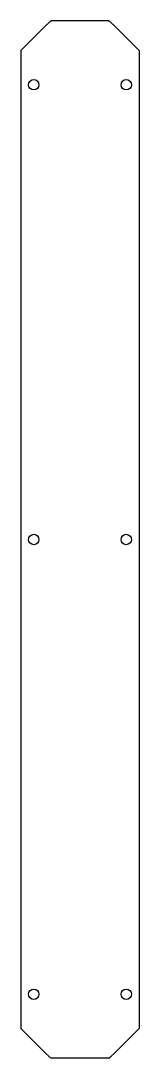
# Model space of a CAD drawing. Header units: millimetres. Extents: x -28 to 28, y 0 to 487.
import ezdxf

# ---------------------------------------------------------------- set-up
doc = ezdxf.new("R2010")
doc.units = ezdxf.units.MM

msp = doc.modelspace()

# ---------------------------------------------------------------- linework, layer by layer
at = {"color": 7, "linetype": 'Continuous', "lineweight": 25}
for p, q in [((13.49, 486.6), (-13.49, 486.6)), ((-27.84, 472.6), (-15.64, 484.8)), ((15.64, 484.8), (27.84, 472.6)), ((-27.84, 472.6), (-27.84, 14)), ((27.84, 472.6), (27.84, 14)), ((-27.84, 14), (-15.64, 1.8)), ((15.64, 1.8), (27.84, 14)), ((13.49, 0), (-13.49, 0))]:
    msp.add_line(p, q, dxfattribs=at)
for centre in [(-21.74, 456.6), (21.74, 456.6), (-21.74, 243.3), (21.74, 243.3), (-21.74, 30), (21.74, 30)]:
    msp.add_circle(centre, 2.45, dxfattribs=at)
for points, knots in [([(-13.49, 486.6), (-13.58, 486.53), (-13.76, 486.4), (-14.03, 486.19), (-14.31, 485.97), (-14.64, 485.68), (-15.09, 485.29), (-15.44, 484.98), (-15.64, 484.8)], [0, 0, 0, 0, 0.117281, 0.239674, 0.367229, 0.499991, 0.707318, 1, 1, 1, 1]), ([(15.64, 484.8), (15.44, 484.98), (15.09, 485.29), (14.55, 485.76), (14.05, 486.19), (13.67, 486.47), (13.49, 486.6)], [0, 0, 0, 0, 0.2925533, 0.5000207, 0.7606391, 1, 1, 1, 1]), ([(-15.64, 1.8), (-15.44, 1.62), (-15.09, 1.31), (-14.55, 0.84), (-14.05, 0.41), (-13.67, 0.13), (-13.49, 0)], [0, 0, 0, 0, 0.292553, 0.500021, 0.760639, 1, 1, 1, 1]), ([(13.49, 0), (13.58, 0.07), (13.76, 0.2), (14.03, 0.41), (14.31, 0.63), (14.64, 0.92), (15.09, 1.31), (15.44, 1.62), (15.64, 1.8)], [0, 0, 0, 0, 0.117281, 0.239674, 0.367229, 0.499991, 0.707318, 1, 1, 1, 1])]:
    msp.add_open_spline(points, degree=3, knots=knots, dxfattribs=at)

doc.saveas('drawing.dxf')
